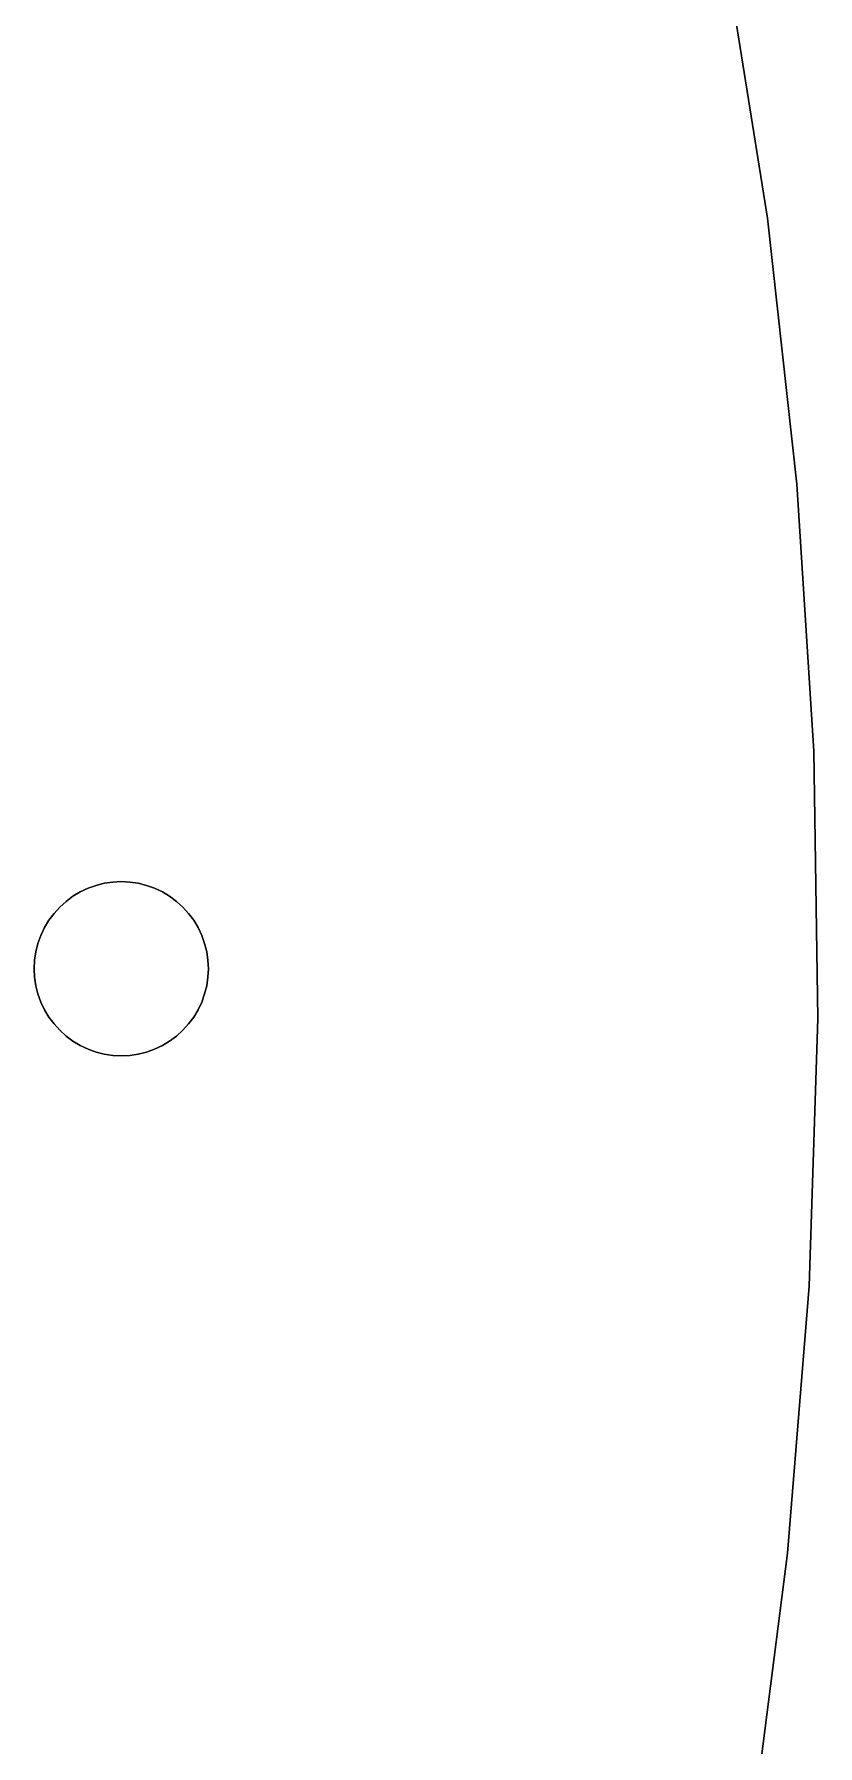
# Model space of a CAD drawing. Extents: x 0 to 16, y 0 to 13.9.
# Drawn here: x 14.875 to 16, y 6.885 to 9.341 of the extents above; entities that cross this region are included whole.
import ezdxf

# ---------------------------------------------------------------- set-up
doc = ezdxf.new("R2010")
doc.units = 0
doc.layers.get('0').update_dxf_attribs({"linetype": 'continuous'})

# ---------------------------------------------------------------- blocks, each defined once
blk = doc.blocks.new('FACE156')
at = {"color": 0}
for p, q in [((15.9698, 8.69538), (15.9274, 9.07707)), ((15.9274, 9.07707), (15.9698, 8.69538))]:
    blk.add_line(p, q, dxfattribs=at)
blk = doc.blocks.new('FACE158')
at = {"color": 0}
for p, q in [((15.9997, 7.92843), (15.9939, 8.31226)), ((15.9939, 8.31226), (15.9997, 7.92843))]:
    blk.add_line(p, q, dxfattribs=at)
blk = doc.blocks.new('FACE339')
at = {"color": 0}
for p, q in [((15.9873, 7.5446), (15.9564, 7.16147)), ((15.9564, 7.16147), (15.9873, 7.5446))]:
    blk.add_line(p, q, dxfattribs=at)
blk = doc.blocks.new('FACE340')
at = {"color": 0}
for p, q in [((15.9997, 7.92843), (15.9873, 7.5446)), ((15.9873, 7.5446), (15.9997, 7.92843))]:
    blk.add_line(p, q, dxfattribs=at)
blk = doc.blocks.new('FACE341')
at = {"color": 0}
for p, q in [((15.9939, 8.31226), (15.9997, 7.92843)), ((15.9997, 7.92843), (15.9939, 8.31226))]:
    blk.add_line(p, q, dxfattribs=at)
blk = doc.blocks.new('FACE342')
at = {"color": 0}
for p, q in [((15.9698, 8.69538), (15.9939, 8.31226)), ((15.9939, 8.31226), (15.9698, 8.69538))]:
    blk.add_line(p, q, dxfattribs=at)
blk = doc.blocks.new('FACE343')
at = {"color": 0}
for p, q in [((15.9274, 9.07707), (15.9698, 8.69538)), ((15.9698, 8.69538), (15.9274, 9.07707))]:
    blk.add_line(p, q, dxfattribs=at)
blk = doc.blocks.new('FACE2817')
at = {"color": 0}
for p, q in [((14.8774, 7.97561), (14.8804, 7.96371)), ((14.8804, 7.96371), (14.8774, 7.97561))]:
    blk.add_line(p, q, dxfattribs=at)
blk = doc.blocks.new('FACE2819')
at = {"color": 0}
for p, q in [((14.8804, 7.96371), (14.8845, 7.95216)), ((14.8845, 7.95216), (14.8804, 7.96371))]:
    blk.add_line(p, q, dxfattribs=at)
blk = doc.blocks.new('FACE2824')
at = {"color": 0}
for p, q in [((14.9034, 7.9207), (14.8961, 7.93055)), ((14.8961, 7.93055), (14.9034, 7.9207))]:
    blk.add_line(p, q, dxfattribs=at)
blk = doc.blocks.new('FACE2826')
at = {"color": 0}
for p, q in [((14.9116, 7.91161), (14.9034, 7.9207)), ((14.9034, 7.9207), (14.9116, 7.91161))]:
    blk.add_line(p, q, dxfattribs=at)
blk = doc.blocks.new('FACE2828')
at = {"color": 0}
for p, q in [((14.9207, 7.90337), (14.9116, 7.91161)), ((14.9116, 7.91161), (14.9207, 7.90337))]:
    blk.add_line(p, q, dxfattribs=at)
blk = doc.blocks.new('FACE2829')
at = {"color": 0}
for p, q in [((14.9116, 7.91161), (14.9207, 7.90337)), ((14.9207, 7.90337), (14.9116, 7.91161))]:
    blk.add_line(p, q, dxfattribs=at)
blk = doc.blocks.new('FACE2830')
at = {"color": 0}
for p, q in [((14.9306, 7.89607), (14.9207, 7.90337)), ((14.9207, 7.90337), (14.9306, 7.89607))]:
    blk.add_line(p, q, dxfattribs=at)
blk = doc.blocks.new('FACE2832')
at = {"color": 0}
for p, q in [((14.9411, 7.88976), (14.9306, 7.89607)), ((14.9306, 7.89607), (14.9411, 7.88976))]:
    blk.add_line(p, q, dxfattribs=at)
blk = doc.blocks.new('FACE2834')
at = {"color": 0}
for p, q in [((14.9522, 7.88452), (14.9411, 7.88976)), ((14.9411, 7.88976), (14.9522, 7.88452))]:
    blk.add_line(p, q, dxfattribs=at)
blk = doc.blocks.new('FACE2836')
at = {"color": 0}
for p, q in [((14.9637, 7.88038), (14.9522, 7.88452)), ((14.9522, 7.88452), (14.9637, 7.88038))]:
    blk.add_line(p, q, dxfattribs=at)
blk = doc.blocks.new('FACE2838')
at = {"color": 0}
for p, q in [((14.9756, 7.8774), (14.9637, 7.88038)), ((14.9637, 7.88038), (14.9756, 7.8774))]:
    blk.add_line(p, q, dxfattribs=at)
blk = doc.blocks.new('FACE2840')
at = {"color": 0}
for p, q in [((14.9877, 7.8756), (14.9756, 7.8774)), ((14.9756, 7.8774), (14.9877, 7.8756))]:
    blk.add_line(p, q, dxfattribs=at)
blk = doc.blocks.new('FACE2843')
at = {"color": 0}
for p, q in [((14.9877, 7.8756), (15, 7.875)), ((15, 7.875), (14.9877, 7.8756))]:
    blk.add_line(p, q, dxfattribs=at)
blk = doc.blocks.new('FACE2848')
at = {"color": 0}
for p, q in [((15.0363, 7.88038), (15.0244, 7.8774)), ((15.0244, 7.8774), (15.0363, 7.88038))]:
    blk.add_line(p, q, dxfattribs=at)
blk = doc.blocks.new('FACE2852')
at = {"color": 0}
for p, q in [((15.0589, 7.88976), (15.0478, 7.88452)), ((15.0478, 7.88452), (15.0589, 7.88976))]:
    blk.add_line(p, q, dxfattribs=at)
blk = doc.blocks.new('FACE2855')
at = {"color": 0}
for p, q in [((15.0589, 7.88976), (15.0694, 7.89607)), ((15.0694, 7.89607), (15.0589, 7.88976))]:
    blk.add_line(p, q, dxfattribs=at)
blk = doc.blocks.new('FACE2856')
at = {"color": 0}
for p, q in [((15.0793, 7.90337), (15.0694, 7.89607)), ((15.0694, 7.89607), (15.0793, 7.90337))]:
    blk.add_line(p, q, dxfattribs=at)
blk = doc.blocks.new('FACE2857')
at = {"color": 0}
for p, q in [((15.0694, 7.89607), (15.0793, 7.90337)), ((15.0793, 7.90337), (15.0694, 7.89607))]:
    blk.add_line(p, q, dxfattribs=at)
blk = doc.blocks.new('FACE2859')
at = {"color": 0}
for p, q in [((15.0793, 7.90337), (15.0884, 7.91161)), ((15.0884, 7.91161), (15.0793, 7.90337))]:
    blk.add_line(p, q, dxfattribs=at)
blk = doc.blocks.new('FACE2861')
at = {"color": 0}
for p, q in [((15.0884, 7.91161), (15.0966, 7.9207)), ((15.0966, 7.9207), (15.0884, 7.91161))]:
    blk.add_line(p, q, dxfattribs=at)
blk = doc.blocks.new('FACE2863')
at = {"color": 0}
for p, q in [((15.0966, 7.9207), (15.1039, 7.93055)), ((15.1039, 7.93055), (15.0966, 7.9207))]:
    blk.add_line(p, q, dxfattribs=at)
blk = doc.blocks.new('FACE2867')
at = {"color": 0}
for p, q in [((15.1102, 7.94108), (15.1155, 7.95216)), ((15.1155, 7.95216), (15.1102, 7.94108))]:
    blk.add_line(p, q, dxfattribs=at)
blk = doc.blocks.new('FACE2868')
at = {"color": 0}
for p, q in [((15.1196, 7.96371), (15.1155, 7.95216)), ((15.1155, 7.95216), (15.1196, 7.96371))]:
    blk.add_line(p, q, dxfattribs=at)
blk = doc.blocks.new('FACE2871')
at = {"color": 0}
for p, q in [((15.1196, 7.96371), (15.1226, 7.97561)), ((15.1226, 7.97561), (15.1196, 7.96371))]:
    blk.add_line(p, q, dxfattribs=at)
blk = doc.blocks.new('FACE2873')
at = {"color": 0}
for p, q in [((15.1226, 7.97561), (15.1244, 7.98775)), ((15.1244, 7.98775), (15.1226, 7.97561))]:
    blk.add_line(p, q, dxfattribs=at)
blk = doc.blocks.new('FACE2874')
at = {"color": 0}
for p, q in [((15.125, 8), (15.1244, 7.98775)), ((15.1244, 7.98775), (15.125, 8))]:
    blk.add_line(p, q, dxfattribs=at)
blk = doc.blocks.new('FACE2875')
at = {"color": 0}
for p, q in [((15.1244, 7.98775), (15.125, 8)), ((15.125, 8), (15.1244, 7.98775))]:
    blk.add_line(p, q, dxfattribs=at)
blk = doc.blocks.new('FACE2876')
at = {"color": 0}
for p, q in [((15.1244, 8.01225), (15.125, 8)), ((15.125, 8), (15.1244, 8.01225))]:
    blk.add_line(p, q, dxfattribs=at)
blk = doc.blocks.new('FACE2877')
at = {"color": 0}
for p, q in [((15.125, 8), (15.1244, 8.01225)), ((15.1244, 8.01225), (15.125, 8))]:
    blk.add_line(p, q, dxfattribs=at)
blk = doc.blocks.new('FACE2881')
at = {"color": 0}
for p, q in [((15.1226, 8.02439), (15.1196, 8.03629)), ((15.1196, 8.03629), (15.1226, 8.02439))]:
    blk.add_line(p, q, dxfattribs=at)
blk = doc.blocks.new('FACE2883')
at = {"color": 0}
for p, q in [((15.1196, 8.03629), (15.1155, 8.04784)), ((15.1155, 8.04784), (15.1196, 8.03629))]:
    blk.add_line(p, q, dxfattribs=at)
blk = doc.blocks.new('FACE2884')
at = {"color": 0}
for p, q in [((15.1102, 8.05892), (15.1155, 8.04784)), ((15.1155, 8.04784), (15.1102, 8.05892))]:
    blk.add_line(p, q, dxfattribs=at)
blk = doc.blocks.new('FACE2886')
at = {"color": 0}
for p, q in [((15.1039, 8.06945), (15.1102, 8.05892)), ((15.1102, 8.05892), (15.1039, 8.06945))]:
    blk.add_line(p, q, dxfattribs=at)
blk = doc.blocks.new('FACE2887')
at = {"color": 0}
for p, q in [((15.1102, 8.05892), (15.1039, 8.06945)), ((15.1039, 8.06945), (15.1102, 8.05892))]:
    blk.add_line(p, q, dxfattribs=at)
blk = doc.blocks.new('FACE2890')
at = {"color": 0}
for p, q in [((15.0884, 8.08839), (15.0966, 8.0793)), ((15.0966, 8.0793), (15.0884, 8.08839))]:
    blk.add_line(p, q, dxfattribs=at)
blk = doc.blocks.new('FACE2892')
at = {"color": 0}
for p, q in [((15.0793, 8.09663), (15.0884, 8.08839)), ((15.0884, 8.08839), (15.0793, 8.09663))]:
    blk.add_line(p, q, dxfattribs=at)
blk = doc.blocks.new('FACE2893')
at = {"color": 0}
for p, q in [((15.0884, 8.08839), (15.0793, 8.09663)), ((15.0793, 8.09663), (15.0884, 8.08839))]:
    blk.add_line(p, q, dxfattribs=at)
blk = doc.blocks.new('FACE2894')
at = {"color": 0}
for p, q in [((15.0694, 8.10393), (15.0793, 8.09663)), ((15.0793, 8.09663), (15.0694, 8.10393))]:
    blk.add_line(p, q, dxfattribs=at)
blk = doc.blocks.new('FACE2895')
at = {"color": 0}
for p, q in [((15.0793, 8.09663), (15.0694, 8.10393)), ((15.0694, 8.10393), (15.0793, 8.09663))]:
    blk.add_line(p, q, dxfattribs=at)
blk = doc.blocks.new('FACE2896')
at = {"color": 0}
for p, q in [((15.0589, 8.11024), (15.0694, 8.10393)), ((15.0694, 8.10393), (15.0589, 8.11024))]:
    blk.add_line(p, q, dxfattribs=at)
blk = doc.blocks.new('FACE2897')
at = {"color": 0}
for p, q in [((15.0694, 8.10393), (15.0589, 8.11024)), ((15.0589, 8.11024), (15.0694, 8.10393))]:
    blk.add_line(p, q, dxfattribs=at)
blk = doc.blocks.new('FACE2898')
at = {"color": 0}
for p, q in [((15.0478, 8.11548), (15.0589, 8.11024)), ((15.0589, 8.11024), (15.0478, 8.11548))]:
    blk.add_line(p, q, dxfattribs=at)
blk = doc.blocks.new('FACE2899')
at = {"color": 0}
for p, q in [((15.0589, 8.11024), (15.0478, 8.11548)), ((15.0478, 8.11548), (15.0589, 8.11024))]:
    blk.add_line(p, q, dxfattribs=at)
blk = doc.blocks.new('FACE2900')
at = {"color": 0}
for p, q in [((15.0363, 8.11962), (15.0478, 8.11548)), ((15.0478, 8.11548), (15.0363, 8.11962))]:
    blk.add_line(p, q, dxfattribs=at)
blk = doc.blocks.new('FACE2902')
at = {"color": 0}
for p, q in [((15.0244, 8.1226), (15.0363, 8.11962)), ((15.0363, 8.11962), (15.0244, 8.1226))]:
    blk.add_line(p, q, dxfattribs=at)
blk = doc.blocks.new('FACE2904')
at = {"color": 0}
for p, q in [((15.0123, 8.1244), (15.0244, 8.1226)), ((15.0244, 8.1226), (15.0123, 8.1244))]:
    blk.add_line(p, q, dxfattribs=at)
blk = doc.blocks.new('FACE2907')
at = {"color": 0}
for p, q in [((15.0123, 8.1244), (15, 8.125)), ((15, 8.125), (15.0123, 8.1244))]:
    blk.add_line(p, q, dxfattribs=at)
blk = doc.blocks.new('FACE2908')
at = {"color": 0}
for p, q in [((14.9877, 8.1244), (15, 8.125)), ((15, 8.125), (14.9877, 8.1244))]:
    blk.add_line(p, q, dxfattribs=at)
blk = doc.blocks.new('FACE2909')
at = {"color": 0}
for p, q in [((15, 8.125), (14.9877, 8.1244)), ((14.9877, 8.1244), (15, 8.125))]:
    blk.add_line(p, q, dxfattribs=at)
blk = doc.blocks.new('FACE2916')
at = {"color": 0}
for p, q in [((14.9411, 8.11024), (14.9522, 8.11548)), ((14.9522, 8.11548), (14.9411, 8.11024))]:
    blk.add_line(p, q, dxfattribs=at)
blk = doc.blocks.new('FACE2917')
at = {"color": 0}
for p, q in [((14.9522, 8.11548), (14.9411, 8.11024)), ((14.9411, 8.11024), (14.9522, 8.11548))]:
    blk.add_line(p, q, dxfattribs=at)
blk = doc.blocks.new('FACE2921')
at = {"color": 0}
for p, q in [((14.9306, 8.10393), (14.9207, 8.09663)), ((14.9207, 8.09663), (14.9306, 8.10393))]:
    blk.add_line(p, q, dxfattribs=at)
blk = doc.blocks.new('FACE2923')
at = {"color": 0}
for p, q in [((14.9207, 8.09663), (14.9116, 8.08839)), ((14.9116, 8.08839), (14.9207, 8.09663))]:
    blk.add_line(p, q, dxfattribs=at)
blk = doc.blocks.new('FACE2925')
at = {"color": 0}
for p, q in [((14.9116, 8.08839), (14.9034, 8.0793)), ((14.9034, 8.0793), (14.9116, 8.08839))]:
    blk.add_line(p, q, dxfattribs=at)
blk = doc.blocks.new('FACE2926')
at = {"color": 0}
for p, q in [((14.8961, 8.06945), (14.9034, 8.0793)), ((14.9034, 8.0793), (14.8961, 8.06945))]:
    blk.add_line(p, q, dxfattribs=at)
blk = doc.blocks.new('FACE2927')
at = {"color": 0}
for p, q in [((14.9034, 8.0793), (14.8961, 8.06945)), ((14.8961, 8.06945), (14.9034, 8.0793))]:
    blk.add_line(p, q, dxfattribs=at)
blk = doc.blocks.new('FACE2929')
at = {"color": 0}
for p, q in [((14.8961, 8.06945), (14.8898, 8.05892)), ((14.8898, 8.05892), (14.8961, 8.06945))]:
    blk.add_line(p, q, dxfattribs=at)
blk = doc.blocks.new('FACE2931')
at = {"color": 0}
for p, q in [((14.8898, 8.05892), (14.8845, 8.04784)), ((14.8845, 8.04784), (14.8898, 8.05892))]:
    blk.add_line(p, q, dxfattribs=at)
blk = doc.blocks.new('FACE2933')
at = {"color": 0}
for p, q in [((14.8845, 8.04784), (14.8804, 8.03629)), ((14.8804, 8.03629), (14.8845, 8.04784))]:
    blk.add_line(p, q, dxfattribs=at)
blk = doc.blocks.new('FACE2935')
at = {"color": 0}
for p, q in [((14.8804, 8.03629), (14.8774, 8.02439)), ((14.8774, 8.02439), (14.8804, 8.03629))]:
    blk.add_line(p, q, dxfattribs=at)
blk = doc.blocks.new('FACE2936')
at = {"color": 0}
for p, q in [((14.8756, 8.01225), (14.8774, 8.02439)), ((14.8774, 8.02439), (14.8756, 8.01225))]:
    blk.add_line(p, q, dxfattribs=at)
blk = doc.blocks.new('FACE2937')
at = {"color": 0}
for p, q in [((14.8774, 8.02439), (14.8756, 8.01225)), ((14.8756, 8.01225), (14.8774, 8.02439))]:
    blk.add_line(p, q, dxfattribs=at)
blk = doc.blocks.new('FACE2938')
at = {"color": 0}
for p, q in [((14.875, 8), (14.8756, 8.01225)), ((14.8756, 8.01225), (14.875, 8))]:
    blk.add_line(p, q, dxfattribs=at)
blk = doc.blocks.new('FACE2940')
at = {"color": 0}
for p, q in [((14.8756, 7.98775), (14.875, 8)), ((14.875, 8), (14.8756, 7.98775))]:
    blk.add_line(p, q, dxfattribs=at)
blk = doc.blocks.new('FACE2941')
at = {"color": 0}
for p, q in [((14.875, 8), (14.8756, 7.98775)), ((14.8756, 7.98775), (14.875, 8))]:
    blk.add_line(p, q, dxfattribs=at)
blk = doc.blocks.new('FACE2945')
at = {"color": 0}
for p, q in [((14.8774, 7.97561), (14.8804, 7.96371)), ((14.8804, 7.96371), (14.8774, 7.97561))]:
    blk.add_line(p, q, dxfattribs=at)
blk = doc.blocks.new('FACE2947')
at = {"color": 0}
for p, q in [((14.8804, 7.96371), (14.8845, 7.95216)), ((14.8845, 7.95216), (14.8804, 7.96371))]:
    blk.add_line(p, q, dxfattribs=at)
blk = doc.blocks.new('FACE2952')
at = {"color": 0}
for p, q in [((14.9034, 7.9207), (14.8961, 7.93055)), ((14.8961, 7.93055), (14.9034, 7.9207))]:
    blk.add_line(p, q, dxfattribs=at)
blk = doc.blocks.new('FACE2954')
at = {"color": 0}
for p, q in [((14.9116, 7.91161), (14.9034, 7.9207)), ((14.9034, 7.9207), (14.9116, 7.91161))]:
    blk.add_line(p, q, dxfattribs=at)
blk = doc.blocks.new('FACE2956')
at = {"color": 0}
for p, q in [((14.9207, 7.90337), (14.9116, 7.91161)), ((14.9116, 7.91161), (14.9207, 7.90337))]:
    blk.add_line(p, q, dxfattribs=at)
blk = doc.blocks.new('FACE2957')
at = {"color": 0}
for p, q in [((14.9116, 7.91161), (14.9207, 7.90337)), ((14.9207, 7.90337), (14.9116, 7.91161))]:
    blk.add_line(p, q, dxfattribs=at)
blk = doc.blocks.new('FACE2958')
at = {"color": 0}
for p, q in [((14.9306, 7.89607), (14.9207, 7.90337)), ((14.9207, 7.90337), (14.9306, 7.89607))]:
    blk.add_line(p, q, dxfattribs=at)
blk = doc.blocks.new('FACE2960')
at = {"color": 0}
for p, q in [((14.9411, 7.88976), (14.9306, 7.89607)), ((14.9306, 7.89607), (14.9411, 7.88976))]:
    blk.add_line(p, q, dxfattribs=at)
blk = doc.blocks.new('FACE2962')
at = {"color": 0}
for p, q in [((14.9522, 7.88452), (14.9411, 7.88976)), ((14.9411, 7.88976), (14.9522, 7.88452))]:
    blk.add_line(p, q, dxfattribs=at)
blk = doc.blocks.new('FACE2964')
at = {"color": 0}
for p, q in [((14.9637, 7.88038), (14.9522, 7.88452)), ((14.9522, 7.88452), (14.9637, 7.88038))]:
    blk.add_line(p, q, dxfattribs=at)
blk = doc.blocks.new('FACE2966')
at = {"color": 0}
for p, q in [((14.9756, 7.8774), (14.9637, 7.88038)), ((14.9637, 7.88038), (14.9756, 7.8774))]:
    blk.add_line(p, q, dxfattribs=at)
blk = doc.blocks.new('FACE2968')
at = {"color": 0}
for p, q in [((14.9877, 7.8756), (14.9756, 7.8774)), ((14.9756, 7.8774), (14.9877, 7.8756))]:
    blk.add_line(p, q, dxfattribs=at)
blk = doc.blocks.new('FACE2971')
at = {"color": 0}
for p, q in [((14.9877, 7.8756), (15, 7.875)), ((15, 7.875), (14.9877, 7.8756))]:
    blk.add_line(p, q, dxfattribs=at)
blk = doc.blocks.new('FACE2976')
at = {"color": 0}
for p, q in [((15.0363, 7.88038), (15.0244, 7.8774)), ((15.0244, 7.8774), (15.0363, 7.88038))]:
    blk.add_line(p, q, dxfattribs=at)
blk = doc.blocks.new('FACE2980')
at = {"color": 0}
for p, q in [((15.0589, 7.88976), (15.0478, 7.88452)), ((15.0478, 7.88452), (15.0589, 7.88976))]:
    blk.add_line(p, q, dxfattribs=at)
blk = doc.blocks.new('FACE2983')
at = {"color": 0}
for p, q in [((15.0589, 7.88976), (15.0694, 7.89607)), ((15.0694, 7.89607), (15.0589, 7.88976))]:
    blk.add_line(p, q, dxfattribs=at)
blk = doc.blocks.new('FACE2984')
at = {"color": 0}
for p, q in [((15.0793, 7.90337), (15.0694, 7.89607)), ((15.0694, 7.89607), (15.0793, 7.90337))]:
    blk.add_line(p, q, dxfattribs=at)
blk = doc.blocks.new('FACE2985')
at = {"color": 0}
for p, q in [((15.0694, 7.89607), (15.0793, 7.90337)), ((15.0793, 7.90337), (15.0694, 7.89607))]:
    blk.add_line(p, q, dxfattribs=at)
blk = doc.blocks.new('FACE2987')
at = {"color": 0}
for p, q in [((15.0793, 7.90337), (15.0884, 7.91161)), ((15.0884, 7.91161), (15.0793, 7.90337))]:
    blk.add_line(p, q, dxfattribs=at)
blk = doc.blocks.new('FACE2989')
at = {"color": 0}
for p, q in [((15.0884, 7.91161), (15.0966, 7.9207)), ((15.0966, 7.9207), (15.0884, 7.91161))]:
    blk.add_line(p, q, dxfattribs=at)
blk = doc.blocks.new('FACE2991')
at = {"color": 0}
for p, q in [((15.0966, 7.9207), (15.1039, 7.93055)), ((15.1039, 7.93055), (15.0966, 7.9207))]:
    blk.add_line(p, q, dxfattribs=at)
blk = doc.blocks.new('FACE2995')
at = {"color": 0}
for p, q in [((15.1102, 7.94108), (15.1155, 7.95216)), ((15.1155, 7.95216), (15.1102, 7.94108))]:
    blk.add_line(p, q, dxfattribs=at)
blk = doc.blocks.new('FACE2996')
at = {"color": 0}
for p, q in [((15.1196, 7.96371), (15.1155, 7.95216)), ((15.1155, 7.95216), (15.1196, 7.96371))]:
    blk.add_line(p, q, dxfattribs=at)
blk = doc.blocks.new('FACE2999')
at = {"color": 0}
for p, q in [((15.1196, 7.96371), (15.1226, 7.97561)), ((15.1226, 7.97561), (15.1196, 7.96371))]:
    blk.add_line(p, q, dxfattribs=at)
blk = doc.blocks.new('FACE3001')
at = {"color": 0}
for p, q in [((15.1226, 7.97561), (15.1244, 7.98775)), ((15.1244, 7.98775), (15.1226, 7.97561))]:
    blk.add_line(p, q, dxfattribs=at)
blk = doc.blocks.new('FACE3002')
at = {"color": 0}
for p, q in [((15.125, 8), (15.1244, 7.98775)), ((15.1244, 7.98775), (15.125, 8))]:
    blk.add_line(p, q, dxfattribs=at)
blk = doc.blocks.new('FACE3003')
at = {"color": 0}
for p, q in [((15.1244, 7.98775), (15.125, 8)), ((15.125, 8), (15.1244, 7.98775))]:
    blk.add_line(p, q, dxfattribs=at)
blk = doc.blocks.new('FACE3004')
at = {"color": 0}
for p, q in [((15.1244, 8.01225), (15.125, 8)), ((15.125, 8), (15.1244, 8.01225))]:
    blk.add_line(p, q, dxfattribs=at)
blk = doc.blocks.new('FACE3005')
at = {"color": 0}
for p, q in [((15.125, 8), (15.1244, 8.01225)), ((15.1244, 8.01225), (15.125, 8))]:
    blk.add_line(p, q, dxfattribs=at)

msp = doc.modelspace()

# ---------------------------------------------------------------- linework, layer by layer
at = {"color": 0}
for points in [[(15.9274, 9.07707), (15.9274, 9.07707), (15.8668, 9.45662), (15.8668, 9.45662)], [(15.8668, 9.45662), (15.8668, 9.45662), (15.9274, 9.07707), (15.9274, 9.07707)], [(15.9939, 8.31226), (15.9939, 8.31226), (15.9698, 8.69538), (15.9698, 8.69538)], [(14.9306, 8.10393), (14.9306, 8.10393), (14.9411, 8.11024), (14.9411, 8.11024)], [(14.9411, 8.11024), (14.9306, 8.10393), (14.9306, 8.10393), (14.9411, 8.11024)], [(14.9522, 8.11548), (14.9522, 8.11548), (14.9637, 8.11962), (14.9637, 8.11962)], [(14.9637, 8.11962), (14.9522, 8.11548), (14.9522, 8.11548), (14.9637, 8.11962)], [(14.9637, 8.11962), (14.9637, 8.11962), (14.9756, 8.1226), (14.9756, 8.1226)], [(14.9756, 8.1226), (14.9637, 8.11962), (14.9637, 8.11962), (14.9756, 8.1226)], [(14.9756, 8.1226), (14.9756, 8.1226), (14.9877, 8.1244), (14.9877, 8.1244)], [(14.9877, 8.1244), (14.9756, 8.1226), (14.9756, 8.1226), (14.9877, 8.1244)], [(15, 8.125), (15, 8.125), (15.0123, 8.1244), (15.0123, 8.1244)], [(15.0244, 8.1226), (15.0123, 8.1244), (15.0123, 8.1244), (15.0244, 8.1226)], [(15.0363, 8.11962), (15.0244, 8.1226), (15.0244, 8.1226), (15.0363, 8.11962)], [(15.0478, 8.11548), (15.0363, 8.11962), (15.0363, 8.11962), (15.0478, 8.11548)], [(14.9034, 8.0793), (14.9034, 8.0793), (14.9116, 8.08839), (14.9116, 8.08839)], [(14.9116, 8.08839), (14.9116, 8.08839), (14.9207, 8.09663), (14.9207, 8.09663)], [(14.9207, 8.09663), (14.9207, 8.09663), (14.9306, 8.10393), (14.9306, 8.10393)], [(15.0966, 8.0793), (15.0884, 8.08839), (15.0884, 8.08839), (15.0966, 8.0793)], [(14.8845, 8.04784), (14.8845, 8.04784), (14.8898, 8.05892), (14.8898, 8.05892)], [(14.8898, 8.05892), (14.8898, 8.05892), (14.8961, 8.06945), (14.8961, 8.06945)], [(15.0966, 8.0793), (15.0966, 8.0793), (15.1039, 8.06945), (15.1039, 8.06945)], [(15.1039, 8.06945), (15.0966, 8.0793), (15.0966, 8.0793), (15.1039, 8.06945)], [(15.1155, 8.04784), (15.1102, 8.05892), (15.1102, 8.05892), (15.1155, 8.04784)], [(14.8774, 8.02439), (14.8774, 8.02439), (14.8804, 8.03629), (14.8804, 8.03629)], [(14.8804, 8.03629), (14.8804, 8.03629), (14.8845, 8.04784), (14.8845, 8.04784)], [(15.1155, 8.04784), (15.1155, 8.04784), (15.1196, 8.03629), (15.1196, 8.03629)], [(15.1196, 8.03629), (15.1196, 8.03629), (15.1226, 8.02439), (15.1226, 8.02439)], [(14.8756, 8.01225), (14.875, 8), (14.875, 8), (14.8756, 8.01225)], [(15.1226, 8.02439), (15.1226, 8.02439), (15.1244, 8.01225), (15.1244, 8.01225)], [(15.1244, 8.01225), (15.1226, 8.02439), (15.1226, 8.02439), (15.1244, 8.01225)], [(14.8774, 7.97561), (14.8774, 7.97561), (14.8756, 7.98775), (14.8756, 7.98775)], [(14.8756, 7.98775), (14.8774, 7.97561), (14.8774, 7.97561), (14.8756, 7.98775)], [(14.8774, 7.97561), (14.8774, 7.97561), (14.8756, 7.98775), (14.8756, 7.98775)], [(14.8756, 7.98775), (14.8774, 7.97561), (14.8774, 7.97561), (14.8756, 7.98775)], [(15.1244, 7.98775), (15.1244, 7.98775), (15.1226, 7.97561), (15.1226, 7.97561)], [(15.1244, 7.98775), (15.1244, 7.98775), (15.1226, 7.97561), (15.1226, 7.97561)], [(14.8804, 7.96371), (14.8804, 7.96371), (14.8774, 7.97561), (14.8774, 7.97561)], [(14.8804, 7.96371), (14.8804, 7.96371), (14.8774, 7.97561), (14.8774, 7.97561)], [(14.8845, 7.95216), (14.8845, 7.95216), (14.8804, 7.96371), (14.8804, 7.96371)], [(14.8845, 7.95216), (14.8845, 7.95216), (14.8804, 7.96371), (14.8804, 7.96371)], [(15.1155, 7.95216), (15.1196, 7.96371), (15.1196, 7.96371), (15.1155, 7.95216)], [(15.1155, 7.95216), (15.1196, 7.96371), (15.1196, 7.96371), (15.1155, 7.95216)], [(15.1226, 7.97561), (15.1226, 7.97561), (15.1196, 7.96371), (15.1196, 7.96371)], [(15.1226, 7.97561), (15.1226, 7.97561), (15.1196, 7.96371), (15.1196, 7.96371)], [(14.8898, 7.94108), (14.8898, 7.94108), (14.8845, 7.95216), (14.8845, 7.95216)], [(14.8845, 7.95216), (14.8898, 7.94108), (14.8898, 7.94108), (14.8845, 7.95216)], [(14.8898, 7.94108), (14.8898, 7.94108), (14.8845, 7.95216), (14.8845, 7.95216)], [(14.8845, 7.95216), (14.8898, 7.94108), (14.8898, 7.94108), (14.8845, 7.95216)], [(14.8961, 7.93055), (14.8961, 7.93055), (14.8898, 7.94108), (14.8898, 7.94108)], [(14.8898, 7.94108), (14.8961, 7.93055), (14.8961, 7.93055), (14.8898, 7.94108)], [(14.8961, 7.93055), (14.8961, 7.93055), (14.8898, 7.94108), (14.8898, 7.94108)], [(14.8898, 7.94108), (14.8961, 7.93055), (14.8961, 7.93055), (14.8898, 7.94108)], [(15.1102, 7.94108), (15.1102, 7.94108), (15.1039, 7.93055), (15.1039, 7.93055)], [(15.1039, 7.93055), (15.1102, 7.94108), (15.1102, 7.94108), (15.1039, 7.93055)], [(15.1102, 7.94108), (15.1102, 7.94108), (15.1039, 7.93055), (15.1039, 7.93055)], [(15.1039, 7.93055), (15.1102, 7.94108), (15.1102, 7.94108), (15.1039, 7.93055)], [(15.1155, 7.95216), (15.1155, 7.95216), (15.1102, 7.94108), (15.1102, 7.94108)], [(15.1155, 7.95216), (15.1155, 7.95216), (15.1102, 7.94108), (15.1102, 7.94108)], [(14.8961, 7.93055), (14.9034, 7.9207), (14.9034, 7.9207), (14.8961, 7.93055)], [(14.8961, 7.93055), (14.9034, 7.9207), (14.9034, 7.9207), (14.8961, 7.93055)], [(14.9034, 7.9207), (14.9116, 7.91161), (14.9116, 7.91161), (14.9034, 7.9207)], [(14.9034, 7.9207), (14.9116, 7.91161), (14.9116, 7.91161), (14.9034, 7.9207)], [(15.0884, 7.91161), (15.0884, 7.91161), (15.0793, 7.90337), (15.0793, 7.90337)], [(15.0884, 7.91161), (15.0884, 7.91161), (15.0793, 7.90337), (15.0793, 7.90337)], [(15.0966, 7.9207), (15.0966, 7.9207), (15.0884, 7.91161), (15.0884, 7.91161)], [(15.0966, 7.9207), (15.0966, 7.9207), (15.0884, 7.91161), (15.0884, 7.91161)], [(15.1039, 7.93055), (15.1039, 7.93055), (15.0966, 7.9207), (15.0966, 7.9207)], [(15.1039, 7.93055), (15.1039, 7.93055), (15.0966, 7.9207), (15.0966, 7.9207)], [(15.9873, 7.5446), (15.9873, 7.5446), (15.9997, 7.92843), (15.9997, 7.92843)], [(14.9207, 7.90337), (14.9306, 7.89607), (14.9306, 7.89607), (14.9207, 7.90337)], [(14.9207, 7.90337), (14.9306, 7.89607), (14.9306, 7.89607), (14.9207, 7.90337)], [(14.9306, 7.89607), (14.9411, 7.88976), (14.9411, 7.88976), (14.9306, 7.89607)], [(14.9306, 7.89607), (14.9411, 7.88976), (14.9411, 7.88976), (14.9306, 7.89607)], [(14.9411, 7.88976), (14.9522, 7.88452), (14.9522, 7.88452), (14.9411, 7.88976)], [(14.9411, 7.88976), (14.9522, 7.88452), (14.9522, 7.88452), (14.9411, 7.88976)], [(14.9522, 7.88452), (14.9637, 7.88038), (14.9637, 7.88038), (14.9522, 7.88452)], [(14.9522, 7.88452), (14.9637, 7.88038), (14.9637, 7.88038), (14.9522, 7.88452)], [(15.0478, 7.88452), (15.0478, 7.88452), (15.0363, 7.88038), (15.0363, 7.88038)], [(15.0363, 7.88038), (15.0478, 7.88452), (15.0478, 7.88452), (15.0363, 7.88038)], [(15.0478, 7.88452), (15.0478, 7.88452), (15.0363, 7.88038), (15.0363, 7.88038)], [(15.0363, 7.88038), (15.0478, 7.88452), (15.0478, 7.88452), (15.0363, 7.88038)], [(15.0478, 7.88452), (15.0589, 7.88976), (15.0589, 7.88976), (15.0478, 7.88452)], [(15.0478, 7.88452), (15.0589, 7.88976), (15.0589, 7.88976), (15.0478, 7.88452)], [(15.0694, 7.89607), (15.0694, 7.89607), (15.0589, 7.88976), (15.0589, 7.88976)], [(15.0694, 7.89607), (15.0694, 7.89607), (15.0589, 7.88976), (15.0589, 7.88976)], [(14.9637, 7.88038), (14.9756, 7.8774), (14.9756, 7.8774), (14.9637, 7.88038)], [(14.9637, 7.88038), (14.9756, 7.8774), (14.9756, 7.8774), (14.9637, 7.88038)], [(14.9756, 7.8774), (14.9877, 7.8756), (14.9877, 7.8756), (14.9756, 7.8774)], [(14.9756, 7.8774), (14.9877, 7.8756), (14.9877, 7.8756), (14.9756, 7.8774)], [(15, 7.875), (15, 7.875), (14.9877, 7.8756), (14.9877, 7.8756)], [(15, 7.875), (15, 7.875), (14.9877, 7.8756), (14.9877, 7.8756)], [(15.0123, 7.8756), (15.0123, 7.8756), (15, 7.875), (15, 7.875)], [(15, 7.875), (15.0123, 7.8756), (15.0123, 7.8756), (15, 7.875)], [(15.0123, 7.8756), (15.0123, 7.8756), (15, 7.875), (15, 7.875)], [(15, 7.875), (15.0123, 7.8756), (15.0123, 7.8756), (15, 7.875)], [(15.0244, 7.8774), (15.0244, 7.8774), (15.0123, 7.8756), (15.0123, 7.8756)], [(15.0123, 7.8756), (15.0244, 7.8774), (15.0244, 7.8774), (15.0123, 7.8756)], [(15.0244, 7.8774), (15.0244, 7.8774), (15.0123, 7.8756), (15.0123, 7.8756)], [(15.0123, 7.8756), (15.0244, 7.8774), (15.0244, 7.8774), (15.0123, 7.8756)], [(15.0244, 7.8774), (15.0363, 7.88038), (15.0363, 7.88038), (15.0244, 7.8774)], [(15.0244, 7.8774), (15.0363, 7.88038), (15.0363, 7.88038), (15.0244, 7.8774)], [(15.9564, 7.16147), (15.9564, 7.16147), (15.9873, 7.5446), (15.9873, 7.5446)], [(15.9072, 6.77976), (15.9072, 6.77976), (15.9564, 7.16147), (15.9564, 7.16147)], [(15.9564, 7.16147), (15.9564, 7.16147), (15.9072, 6.77976), (15.9072, 6.77976)]]:
    msp.add_lwpolyline(points, close=True, dxfattribs=at)

# ---------------------------------------------------------------- block references
for name in ['FACE156', 'FACE343', 'FACE342', 'FACE158', 'FACE341', 'FACE2916', 'FACE2917', 'FACE2908', 'FACE2909', 'FACE2907', 'FACE2904', 'FACE2902', 'FACE2900', 'FACE2898', 'FACE2899', 'FACE2896', 'FACE2897', 'FACE2925', 'FACE2923', 'FACE2921', 'FACE2894', 'FACE2895', 'FACE2892', 'FACE2893', 'FACE2890', 'FACE2931', 'FACE2929', 'FACE2926', 'FACE2927', 'FACE2886', 'FACE2887', 'FACE2884', 'FACE2935', 'FACE2933', 'FACE2883', 'FACE2881', 'FACE2938', 'FACE2936', 'FACE2937', 'FACE2876', 'FACE2877', 'FACE3004', 'FACE3005', 'FACE2940', 'FACE2941', 'FACE2873', 'FACE3001', 'FACE2874', 'FACE2875', 'FACE3002', 'FACE3003', 'FACE2817', 'FACE2945', 'FACE2819', 'FACE2947', 'FACE2868', 'FACE2996', 'FACE2871', 'FACE2999', 'FACE2867', 'FACE2995', 'FACE2824', 'FACE2952', 'FACE2826', 'FACE2954', 'FACE2828', 'FACE2829', 'FACE2956', 'FACE2957', 'FACE2859', 'FACE2987', 'FACE2861', 'FACE2989', 'FACE2863', 'FACE2991', 'FACE340', 'FACE2830', 'FACE2958', 'FACE2832', 'FACE2960', 'FACE2834', 'FACE2962', 'FACE2836', 'FACE2964', 'FACE2852', 'FACE2980', 'FACE2855', 'FACE2983', 'FACE2856', 'FACE2857', 'FACE2984', 'FACE2985', 'FACE2838', 'FACE2966', 'FACE2840', 'FACE2968', 'FACE2843', 'FACE2971', 'FACE2848', 'FACE2976', 'FACE339']:
    msp.add_blockref(name, (0, 0))

doc.saveas('drawing.dxf')
